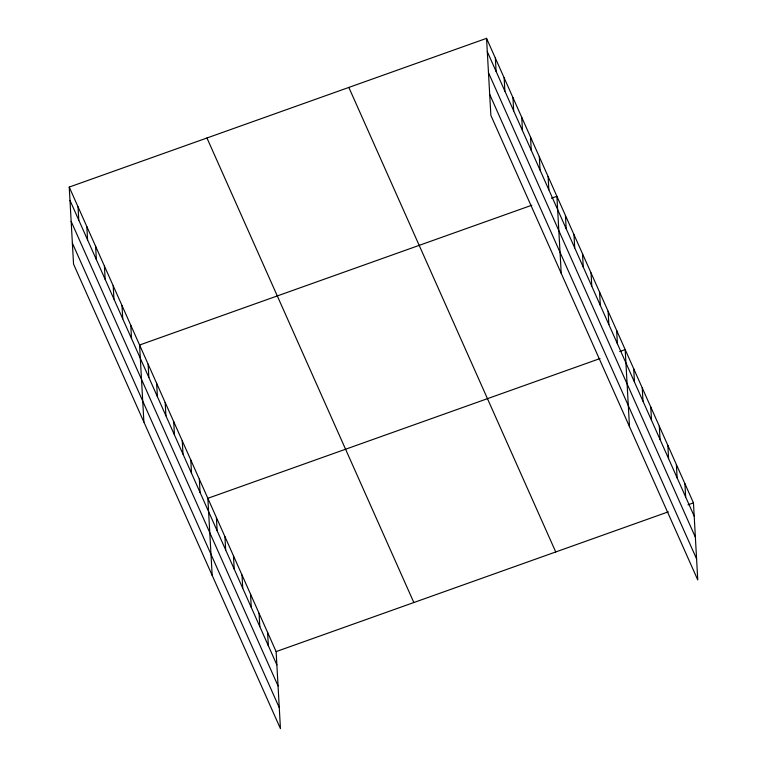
<?xml version="1.0" encoding="UTF-8"?>
<svg xmlns="http://www.w3.org/2000/svg" width="767" height="767" viewBox="0 0 767 767"><rect width="100%" height="100%" fill="white"/><g stroke="black" fill="none" stroke-linecap="round" stroke-linejoin="round"><path stroke-width="1.15" d="M69.241 187.071L276.13 651.605L280.444 728.65L73.546 264.126L69.241 187.071L486.556 38.35L693.454 502.874L697.759 579.929L490.87 115.395L486.556 38.35M531.761 205.249L139.584 345.016L143.889 422.061M551.435 198.241L556.9 196.285L561.214 273.34M600.043 358.544L207.857 498.31L212.162 575.355M619.717 351.535L625.182 349.579L629.486 426.634M276.13 651.605L668.316 511.838M687.989 504.83L693.454 502.874M487.304 51.648L694.202 516.172M488.483 72.683L695.372 537.207M489.691 94.36L696.589 558.884M348.841 87.428L555.739 551.962M206.956 137.993L413.844 602.526M69.979 200.369L276.877 664.903M71.158 221.414L278.057 685.938M72.366 243.081L279.265 707.615M684.921 483.718L685.66 497.016M676.389 464.553L677.127 477.851M667.856 445.397L668.594 458.685M659.313 426.231L660.061 439.529M650.78 407.066L651.528 420.364M642.247 387.91L642.995 401.199M633.715 368.745L634.453 382.043M616.649 330.424L617.387 343.721M608.106 311.258L608.854 324.556M599.573 292.102L600.321 305.391M591.041 272.937L591.788 286.235M582.508 253.772L583.246 267.069M573.975 234.616L574.713 247.914M565.442 215.45L566.18 228.748M548.108 176.544L548.856 189.842M539.316 156.804L540.064 170.101M530.524 137.063L531.272 150.361M521.733 117.322L522.471 130.62M512.941 97.582L513.679 110.87M504.149 77.831L504.887 91.129M495.348 58.091L496.096 71.389M267.597 632.439L268.345 645.737M259.064 613.284L259.812 626.572M250.531 594.118L251.269 607.416M241.998 574.953L242.736 588.251M233.465 555.797L234.203 569.095M224.923 536.632L225.671 549.929M216.39 517.476L217.138 530.764M199.324 479.145L200.062 492.443M190.791 459.989L191.529 473.277M182.258 440.824L182.997 454.122M173.716 421.658L174.464 434.956M165.183 402.502L165.931 415.8M156.65 383.337L157.398 396.635M148.117 364.181L148.856 377.469M130.793 325.275L131.531 338.573M122.001 305.534L122.739 318.823M113.2 285.784L113.947 299.082M104.408 266.044L105.156 279.341M95.616 246.303L96.364 259.601M86.824 226.562L87.572 239.86M78.033 206.822L78.771 220.11"/></g></svg>
